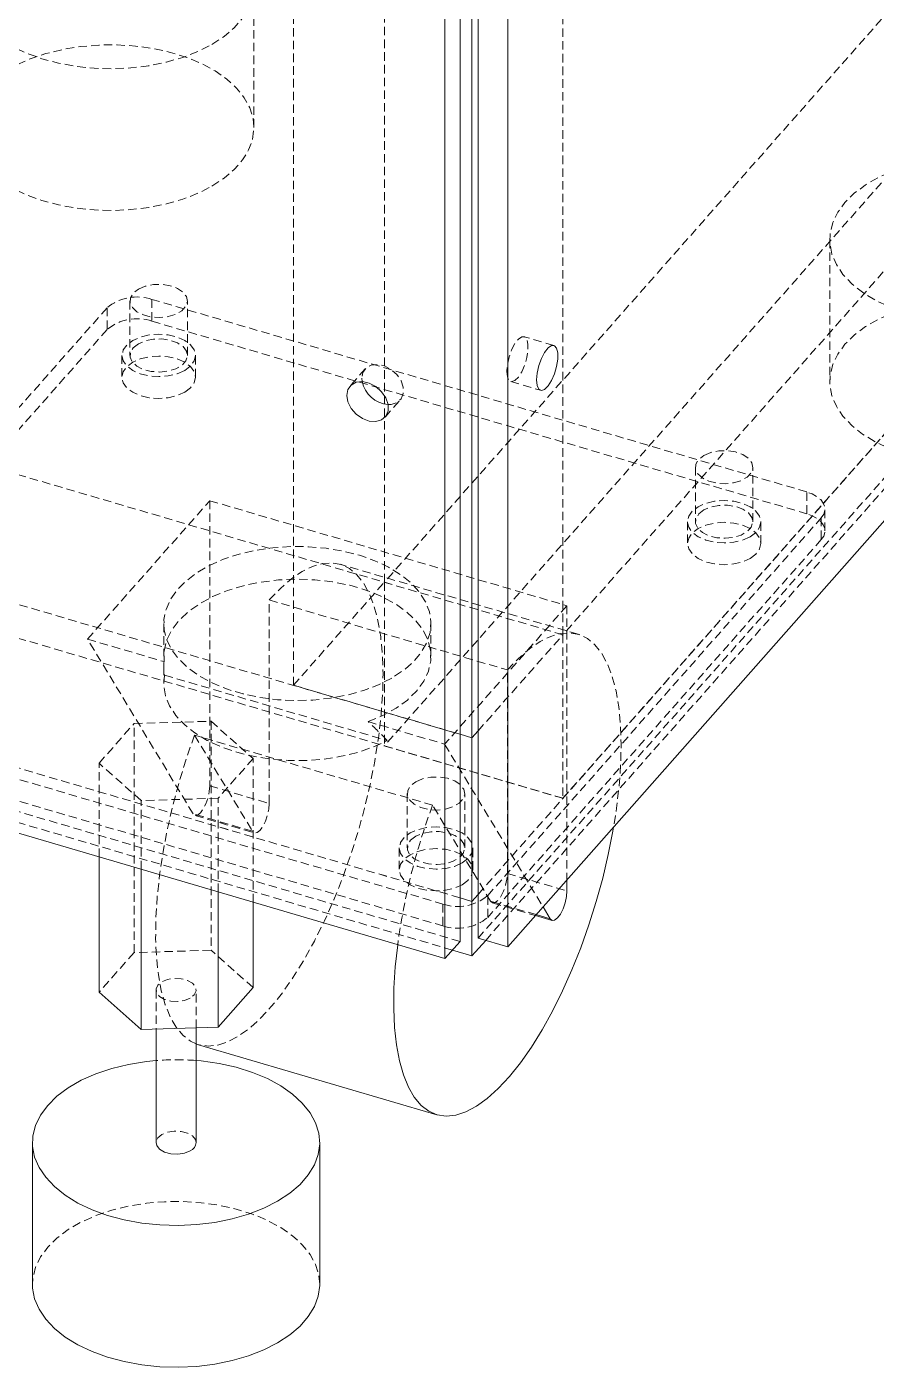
# Model space of a CAD drawing. Header units: millimetres. Extents: x 1529 to 6255, y 1713 to 5797.
# Drawn here: x 5752.8 to 5880, y 3759.8 to 3960.5 of the extents above; entities that cross this region are included whole.
import ezdxf

# ---------------------------------------------------------------- set-up
doc = ezdxf.new("R2010")
doc.units = ezdxf.units.MM
doc.linetypes.add('HIDDEN', pattern=[1.905, 1.27, -0.635])

msp = doc.modelspace()

# ---------------------------------------------------------------- linework, layer by layer
at = {"color": 7, "linetype": 'Continuous', "lineweight": 15}
for p, q in [((5820.384, 3824.05), (5820.384, 4392.362)), ((5817.694, 4391.858), (5817.694, 3823.545)), ((5824.839, 3822.739), (5824.839, 4391.052)), ((5815.424, 4389.286), (5815.424, 3820.973)), ((5819.476, 4360.305), (5819.476, 3854.05)), ((6046.502, 4073.881), (5824.839, 3822.739)), ((5573.961, 3891.998), (5815.424, 3820.973)), ((5819.476, 3854.05), (5817.694, 3854.574)), ((5819.476, 3854.05), (5820.384, 3855.078)), ((5819.476, 3854.05), (5819.476, 3829.553)), ((5763.649, 3815.945), (5763.649, 3836.202)), ((5769.938, 3810.354), (5769.938, 3834.353)), ((5833.69, 3832.767), (5833.69, 3831.116)), ((5781.47, 3810.703), (5781.47, 3830.961)), ((5819.476, 3829.553), (5820.384, 3830.582)), ((5819.476, 3829.553), (5820.384, 3830.582)), ((5786.712, 3816.643), (5786.712, 3829.419)), ((5819.476, 3829.553), (5817.694, 3830.078)), ((5819.476, 3829.553), (5817.694, 3830.077)), ((5819.476, 3821.388), (5819.476, 3829.553)), ((5830.115, 3828.717), (5831.184, 3826.948)), ((5828.98, 3827.431), (5831.482, 3826.695)), ((5815.424, 3820.973), (5817.694, 3823.545)), ((5819.476, 3821.388), (5816.55, 3822.249)), ((5821.528, 3823.713), (5819.476, 3821.388)), ((5824.839, 3822.739), (5820.384, 3824.05)), ((5781.47, 3810.703), (5786.712, 3816.643)), ((5763.649, 3815.945), (5769.938, 3810.354)), ((5769.938, 3810.354), (5781.47, 3810.703)), ((5772.181, 3810.422), (5772.181, 3793.431)), ((5778.181, 3793.431), (5778.181, 3810.604)), ((5778.558, 3808.092), (5778.181, 3808.219)), ((5778.558, 3808.092), (5814.198, 3797.609)), ((5753.681, 3793.431), (5753.681, 3772.2)), ((5796.681, 3772.2), (5796.681, 3793.431))]:
    msp.add_line(p, q, dxfattribs=at)
at = {"color": 7, "linetype": 'HIDDEN', "lineweight": 0}
for p, q in [((5806.366, 3877.343), (5806.366, 4383.598)), ((5833.096, 3869.481), (5833.096, 4375.736)), ((5792.746, 3861.912), (5792.746, 4368.167)), ((5820.384, 3830.582), (6042.954, 4082.752)), ((5820.384, 3824.05), (6042.047, 4075.191)), ((6042.954, 4074.587), (5821.528, 3823.713)), ((5942.563, 4031.653), (5806.366, 3877.343)), ((5969.293, 4023.791), (5833.096, 3869.481)), ((5942.563, 4007.157), (5806.366, 3852.847)), ((5833.096, 3844.984), (5969.293, 3999.295)), ((5786.839, 3945.43), (5786.839, 3966.66)), ((5833.096, 3869.481), (5588.069, 3941.554)), ((5873.035, 3928.658), (5873.035, 3907.428)), ((5574.449, 3926.123), (5817.694, 3854.574)), ((5764.849, 3918.444), (5714.91, 3861.864)), ((5764.849, 3918.444), (5764.849, 3915.178)), ((5768.282, 3919.476), (5768.282, 3911.311)), ((5869.585, 3890.877), (5771.574, 3919.706)), ((5771.574, 3919.706), (5771.574, 3916.44)), ((5776.882, 3911.311), (5776.882, 3919.476)), ((5833.096, 3844.984), (5588.069, 3917.057)), ((5771.574, 3916.44), (5869.585, 3887.611)), ((5764.849, 3915.178), (5714.91, 3858.598)), ((5831.729, 3912.805), (5827.274, 3914.115)), ((5767.082, 3911.311), (5767.082, 3908.044)), ((5778.082, 3908.044), (5778.082, 3911.311)), ((5803.487, 3909.289), (5801.217, 3906.717)), ((5802.993, 3907.891), (5803.037, 3907.399)), ((5825.298, 3907.4), (5829.753, 3906.089)), ((5806.465, 3902.085), (5808.735, 3904.657)), ((5817.694, 3830.077), (5574.449, 3901.626)), ((5817.694, 3830.078), (5574.449, 3901.626)), ((5817.694, 3823.545), (5576.231, 3894.57)), ((5852.928, 3894.578), (5852.928, 3886.413)), ((5861.528, 3886.413), (5861.528, 3894.578)), ((5816.55, 3822.249), (5574.449, 3893.461)), ((5869.585, 3887.611), (5869.585, 3890.877)), ((5761.929, 3868.823), (5780.23, 3889.557)), ((5780.23, 3889.557), (5833.69, 3873.832)), ((5780.23, 3889.557), (5780.23, 3846.841)), ((5821.831, 3830.414), (5871.77, 3886.994)), ((5851.728, 3886.413), (5851.728, 3883.147)), ((5862.728, 3883.147), (5862.728, 3886.413)), ((5871.77, 3886.994), (5871.77, 3883.728)), ((5872.315, 3885.039), (5872.315, 3888.305)), ((5871.77, 3883.728), (5821.831, 3827.148)), ((5835.362, 3869.561), (5799.722, 3880.044)), ((5792.746, 3861.912), (5806.366, 3877.343)), ((5833.096, 3869.481), (5806.366, 3877.343)), ((5806.366, 3877.343), (5806.366, 3852.847)), ((5789.14, 3874.688), (5824.78, 3864.205)), ((5789.14, 3844.22), (5789.14, 3874.688)), ((5833.69, 3873.832), (5815.389, 3853.098)), ((5833.69, 3873.832), (5833.69, 3832.767)), ((5773.34, 3871.163), (5773.34, 3866.264)), ((5813.34, 3866.264), (5813.34, 3871.163)), ((5761.929, 3868.823), (5773.39, 3865.452)), ((5777.723, 3842.673), (5761.929, 3868.823)), ((5820.384, 3855.078), (5833.096, 3869.481)), ((5833.096, 3869.481), (5833.096, 3844.984)), ((5773.34, 3864.705), (5773.34, 3862.181)), ((5773.459, 3863.438), (5806.787, 3853.635)), ((5824.78, 3833.737), (5824.78, 3864.205)), ((5817.694, 3854.574), (5792.746, 3861.912)), ((5717.095, 3857.982), (5815.106, 3829.153)), ((5768.892, 3856.179), (5780.423, 3856.528)), ((5780.423, 3856.528), (5786.712, 3850.937)), ((5780.423, 3856.528), (5780.423, 3822.233)), ((5803.929, 3856.469), (5815.389, 3853.098)), ((5717.095, 3854.716), (5815.106, 3825.886)), ((5763.649, 3850.24), (5768.892, 3856.179)), ((5768.892, 3821.884), (5768.892, 3856.179)), ((5813.582, 3843.96), (5777.941, 3854.443)), ((5777.941, 3854.443), (5786.633, 3840.053)), ((5806.366, 3852.847), (5833.096, 3844.984)), ((5815.389, 3853.098), (5830.115, 3828.717)), ((5763.649, 3836.202), (5763.649, 3850.24)), ((5769.938, 3844.649), (5763.649, 3850.24)), ((5786.712, 3850.937), (5781.47, 3844.998)), ((5786.712, 3829.419), (5786.712, 3850.937)), ((5780.23, 3846.841), (5789.14, 3844.22)), ((5781.47, 3844.998), (5769.938, 3844.649)), ((5769.938, 3834.353), (5769.938, 3844.649)), ((5781.47, 3830.961), (5781.47, 3844.998)), ((5809.799, 3845.713), (5809.799, 3837.548)), ((5818.399, 3837.548), (5818.399, 3845.713)), ((5820.384, 3830.582), (5833.096, 3844.984)), ((5786.633, 3840.053), (5777.723, 3842.673)), ((5778.021, 3842.42), (5786.931, 3839.799)), ((5822.274, 3829.569), (5813.582, 3843.96)), ((5808.599, 3837.548), (5808.599, 3834.282)), ((5819.599, 3834.282), (5819.599, 3837.548)), ((5824.78, 3833.737), (5833.69, 3831.116)), ((5821.831, 3827.148), (5821.831, 3830.414)), ((5815.106, 3829.153), (5815.106, 3825.886)), ((5829.096, 3827.562), (5822.274, 3829.569)), ((5822.572, 3829.316), (5828.98, 3827.431)), ((5780.423, 3822.233), (5768.892, 3821.884)), ((5786.712, 3816.643), (5780.423, 3822.233)), ((5768.892, 3821.884), (5763.649, 3815.945)), ((5772.181, 3816.294), (5772.181, 3810.422)), ((5778.181, 3810.604), (5778.181, 3816.294))]:
    msp.add_line(p, q, dxfattribs=at)
at = {"color": 8, "linetype": 'Continuous', "lineweight": 15}
msp.add_line((5831.184, 3826.948), (5829.096, 3827.562), dxfattribs=at)
at = {"color": 7, "linetype": 'HIDDEN', "lineweight": 0, "flags": 128}
for points in [[(5780.542, 3957.883), (5782.361, 3959.078), (5783.901, 3960.397), (5785.136, 3961.818), (5786.046, 3963.319), (5786.615, 3964.875), (5786.836, 3966.461), (5786.704, 3968.049), (5786.22, 3969.615), (5785.394, 3971.132), (5784.239, 3972.576), (5782.773, 3973.923), (5781.021, 3975.15), (5779.012, 3976.238), (5776.777, 3977.169), (5774.356, 3977.927), (5771.786, 3978.5), (5769.11, 3978.879), (5766.372, 3979.057), (5763.618, 3979.032), (5760.891, 3978.803), (5758.238, 3978.375), (5755.701, 3977.754), (5753.322, 3976.952), (5751.141, 3975.98), (5749.193, 3974.856), (5747.51, 3973.597), (5746.12, 3972.223), (5745.045, 3970.759), (5744.304, 3969.227), (5743.908, 3967.653), (5743.864, 3966.063), (5744.172, 3964.483), (5744.828, 3962.938), (5745.821, 3961.454), (5747.134, 3960.056), (5748.746, 3958.767), (5750.631, 3957.607), (5752.757, 3956.595), (5755.09, 3955.749), (5757.591, 3955.082), (5760.219, 3954.605), (5762.932, 3954.326), (5765.683, 3954.25), (5768.43, 3954.377), (5771.125, 3954.706), (5773.725, 3955.231), (5776.188, 3955.944), (5778.473, 3956.833), (5780.542, 3957.883)], [(5780.542, 3936.653), (5782.361, 3937.848), (5783.901, 3939.166), (5785.136, 3940.588), (5786.046, 3942.089), (5786.615, 3943.645), (5786.836, 3945.231), (5786.704, 3946.819), (5786.22, 3948.385), (5785.394, 3949.902), (5784.239, 3951.346), (5782.773, 3952.693), (5781.021, 3953.92), (5779.012, 3955.008), (5776.777, 3955.939), (5774.356, 3956.697), (5771.786, 3957.27), (5769.11, 3957.649), (5766.372, 3957.827), (5763.618, 3957.801), (5760.891, 3957.573), (5758.238, 3957.145), (5755.701, 3956.524), (5753.322, 3955.722), (5751.141, 3954.75), (5749.193, 3953.626), (5747.51, 3952.367), (5746.12, 3950.993), (5745.045, 3949.529), (5744.304, 3947.997), (5743.908, 3946.423), (5743.864, 3944.833), (5744.172, 3943.253), (5744.828, 3941.708), (5745.821, 3940.224), (5747.134, 3938.826), (5748.746, 3937.537), (5750.631, 3936.376), (5752.757, 3935.365), (5755.09, 3934.519), (5757.591, 3933.852), (5760.219, 3933.375), (5762.932, 3933.096), (5765.683, 3933.02), (5768.43, 3933.147), (5771.125, 3933.476), (5773.725, 3934.001), (5776.188, 3934.714), (5778.473, 3935.603), (5780.542, 3936.653)], [(5915.054, 3924.952), (5915.242, 3925.317), (5915.811, 3926.873), (5916.032, 3928.459), (5915.9, 3930.047), (5915.416, 3931.613), (5914.59, 3933.13), (5913.435, 3934.574), (5911.969, 3935.921), (5910.217, 3937.148), (5908.207, 3938.236), (5905.973, 3939.167), (5903.552, 3939.925), (5900.982, 3940.498), (5898.306, 3940.877), (5895.568, 3941.055), (5892.814, 3941.029), (5890.087, 3940.801), (5887.434, 3940.373), (5884.897, 3939.752), (5882.518, 3938.95), (5880.337, 3937.978), (5878.389, 3936.854), (5876.706, 3935.595), (5875.316, 3934.221), (5874.241, 3932.757), (5873.5, 3931.225), (5873.104, 3929.651), (5873.06, 3928.061), (5873.368, 3926.481), (5874.024, 3924.936), (5875.017, 3923.452), (5876.33, 3922.054), (5877.942, 3920.765), (5879.827, 3919.604), (5881.953, 3918.593), (5884.286, 3917.747), (5886.787, 3917.08), (5889.415, 3916.603), (5892.127, 3916.324), (5894.879, 3916.248), (5897.626, 3916.375), (5900.321, 3916.704), (5902.921, 3917.229), (5905.384, 3917.942), (5907.669, 3918.831), (5909.738, 3919.881), (5909.738, 3919.881)], [(5769.541, 3921.231), (5770.573, 3921.671), (5771.783, 3921.915), (5773.063, 3921.943), (5774.302, 3921.751), (5775.387, 3921.358), (5776.223, 3920.797), (5776.735, 3920.118), (5776.879, 3919.383), (5776.641, 3918.656), (5776.042, 3918.002), (5775.135, 3917.479), (5774.002, 3917.133), (5772.743, 3916.995), (5771.469, 3917.078), (5770.294, 3917.374), (5769.323, 3917.857), (5768.641, 3918.483), (5768.309, 3919.198), (5768.357, 3919.938), (5768.78, 3920.636), (5769.541, 3921.231)], [(5916.035, 3907.428), (5915.9, 3908.817), (5915.416, 3910.383), (5914.59, 3911.9), (5913.435, 3913.344), (5911.969, 3914.691), (5910.217, 3915.918), (5908.207, 3917.006), (5905.973, 3917.937), (5903.552, 3918.695), (5900.982, 3919.268), (5898.306, 3919.647), (5895.568, 3919.825), (5892.814, 3919.799), (5890.087, 3919.571), (5887.434, 3919.143), (5884.897, 3918.522), (5882.518, 3917.72), (5880.337, 3916.748), (5878.389, 3915.624), (5876.706, 3914.364), (5875.316, 3912.991), (5874.241, 3911.527), (5873.5, 3909.995), (5873.104, 3908.421), (5873.06, 3906.831), (5873.368, 3905.251), (5874.024, 3903.706), (5875.017, 3902.222), (5876.33, 3900.824), (5877.942, 3899.534), (5879.827, 3898.374), (5881.953, 3897.363), (5884.286, 3896.517), (5886.787, 3895.85), (5889.001, 3895.434)], [(5776.471, 3909.065), (5775.332, 3908.561), (5774.006, 3908.244), (5772.582, 3908.136), (5771.158, 3908.244), (5769.832, 3908.561), (5768.693, 3909.065), (5767.819, 3909.723), (5767.269, 3910.489), (5767.082, 3911.311), (5767.269, 3912.132), (5767.819, 3912.898), (5768.693, 3913.556), (5769.832, 3914.06), (5771.159, 3914.378), (5772.582, 3914.486), (5774.006, 3914.378), (5775.332, 3914.06), (5776.471, 3913.556), (5777.345, 3912.898), (5777.895, 3912.132), (5778.082, 3911.311), (5777.895, 3910.489), (5777.345, 3909.723), (5776.471, 3909.065)], [(5769.541, 3913.066), (5768.78, 3912.471), (5768.357, 3911.772), (5768.309, 3911.033), (5768.641, 3910.318), (5769.323, 3909.691), (5770.294, 3909.209), (5771.469, 3908.913), (5772.743, 3908.83), (5774.002, 3908.968), (5775.135, 3909.313), (5776.042, 3909.837), (5776.641, 3910.491), (5776.879, 3911.218), (5776.735, 3911.953), (5776.223, 3912.631), (5775.387, 3913.192), (5774.302, 3913.586), (5773.063, 3913.777), (5771.783, 3913.75), (5770.573, 3913.505), (5769.541, 3913.066)], [(5824.697, 3908.957), (5824.783, 3908.127), (5825.032, 3907.582), (5825.417, 3907.38), (5825.896, 3907.545), (5826.417, 3908.058), (5826.924, 3908.864), (5827.362, 3909.874), (5827.684, 3910.981), (5827.853, 3912.063), (5827.853, 3913.004), (5827.684, 3913.701), (5827.362, 3914.08), (5826.924, 3914.098), (5826.417, 3913.754), (5825.896, 3913.086), (5825.417, 3912.165), (5825.032, 3911.092), (5824.783, 3909.983), (5824.697, 3908.957)], [(5776.471, 3905.799), (5777.345, 3906.457), (5777.895, 3907.223), (5778.082, 3908.044), (5777.895, 3908.866), (5777.345, 3909.632), (5776.471, 3910.29), (5775.332, 3910.794), (5774.006, 3911.111), (5772.582, 3911.22), (5771.159, 3911.111), (5769.832, 3910.794), (5768.693, 3910.29), (5767.819, 3909.632), (5767.269, 3908.866), (5767.082, 3908.044), (5767.269, 3907.223), (5767.819, 3906.457), (5768.693, 3905.799), (5769.832, 3905.295), (5771.158, 3904.978), (5772.582, 3904.869), (5774.006, 3904.978), (5775.332, 3905.295), (5776.471, 3905.799)], [(5806.916, 3903.975), (5807.364, 3903.988), (5808.223, 3904.249), (5808.854, 3904.806), (5809.187, 3905.598), (5809.187, 3906.539), (5808.854, 3907.527), (5808.223, 3908.455), (5807.364, 3909.222), (5806.369, 3909.746), (5805.346, 3909.969), (5804.405, 3909.867), (5803.65, 3909.452), (5803.162, 3908.769), (5802.993, 3907.891), (5802.993, 3907.891)], [(5854.187, 3896.333), (5855.218, 3896.773), (5856.428, 3897.017), (5857.709, 3897.045), (5858.947, 3896.853), (5860.032, 3896.46), (5860.869, 3895.899), (5861.381, 3895.221), (5861.525, 3894.485), (5861.286, 3893.758), (5860.687, 3893.104), (5859.781, 3892.581), (5858.648, 3892.235), (5857.388, 3892.098), (5856.115, 3892.18), (5854.94, 3892.476), (5853.968, 3892.959), (5853.286, 3893.585), (5852.955, 3894.3), (5853.003, 3895.04), (5853.426, 3895.738), (5854.187, 3896.333)], [(5871.77, 3886.994), (5872.127, 3887.521), (5872.3, 3888.078), (5872.28, 3888.644), (5872.07, 3889.197), (5871.678, 3889.715), (5871.117, 3890.179), (5870.411, 3890.572), (5869.585, 3890.877)], [(5861.117, 3884.168), (5859.978, 3883.663), (5858.651, 3883.346), (5857.228, 3883.238), (5855.804, 3883.346), (5854.478, 3883.663), (5853.339, 3884.168), (5852.464, 3884.825), (5851.915, 3885.591), (5851.728, 3886.413), (5851.915, 3887.234), (5852.464, 3888), (5853.339, 3888.658), (5854.478, 3889.162), (5855.804, 3889.48), (5857.228, 3889.588), (5858.651, 3889.48), (5859.978, 3889.162), (5861.117, 3888.658), (5861.991, 3888), (5862.54, 3887.234), (5862.728, 3886.413), (5862.54, 3885.591), (5861.991, 3884.825), (5861.117, 3884.168)], [(5854.187, 3888.168), (5853.426, 3887.573), (5853.003, 3886.874), (5852.955, 3886.135), (5853.286, 3885.42), (5853.968, 3884.794), (5854.94, 3884.311), (5856.115, 3884.015), (5857.388, 3883.932), (5858.648, 3884.07), (5859.781, 3884.415), (5860.687, 3884.939), (5861.286, 3885.593), (5861.525, 3886.32), (5861.381, 3887.055), (5860.869, 3887.733), (5860.032, 3888.294), (5858.947, 3888.688), (5857.709, 3888.879), (5856.428, 3888.852), (5855.218, 3888.607), (5854.187, 3888.168)], [(5861.117, 3880.901), (5861.991, 3881.559), (5862.54, 3882.325), (5862.728, 3883.147), (5862.54, 3883.968), (5861.991, 3884.734), (5861.117, 3885.392), (5859.978, 3885.896), (5858.651, 3886.213), (5857.228, 3886.322), (5855.804, 3886.213), (5854.478, 3885.896), (5853.339, 3885.392), (5852.464, 3884.734), (5851.915, 3883.968), (5851.728, 3883.147), (5851.915, 3882.325), (5852.464, 3881.559), (5853.339, 3880.901), (5854.478, 3880.397), (5855.804, 3880.08), (5857.228, 3879.971), (5858.651, 3880.08), (5859.978, 3880.397), (5861.117, 3880.901)], [(5871.77, 3883.728), (5872.127, 3884.255), (5872.3, 3884.812), (5872.28, 3885.378), (5872.07, 3885.931), (5871.678, 3886.449), (5871.117, 3886.913), (5870.411, 3887.305), (5869.585, 3887.611)], [(5807.482, 3862.999), (5805.471, 3861.984), (5803.244, 3861.132), (5800.839, 3860.46), (5798.301, 3859.978), (5795.674, 3859.696), (5793.006, 3859.619), (5790.344, 3859.748), (5787.735, 3860.08), (5785.226, 3860.61), (5782.862, 3861.329), (5780.685, 3862.223), (5778.733, 3863.276), (5777.043, 3864.471), (5775.643, 3865.784), (5774.559, 3867.194), (5773.81, 3868.675), (5773.41, 3870.2), (5773.365, 3871.742), (5773.677, 3873.273), (5774.34, 3874.768), (5775.342, 3876.197), (5776.665, 3877.537), (5778.285, 3878.764), (5780.174, 3879.854), (5782.298, 3880.79), (5784.62, 3881.553), (5787.096, 3882.132), (5789.685, 3882.514), (5792.338, 3882.694), (5795.009, 3882.669), (5797.651, 3882.437), (5800.216, 3882.005), (5802.657, 3881.379), (5804.933, 3880.571), (5807.002, 3879.595), (5808.827, 3878.469), (5810.376, 3877.212), (5811.62, 3875.847), (5812.539, 3874.399), (5813.115, 3872.893), (5813.337, 3871.356), (5813.204, 3869.816), (5812.715, 3868.299), (5811.881, 3866.834), (5810.716, 3865.446), (5809.241, 3864.16), (5807.482, 3862.999)], [(5789.14, 3874.688), (5790.799, 3876.423), (5792.443, 3877.849), (5794.056, 3878.954), (5795.621, 3879.726), (5797.125, 3880.158), (5798.553, 3880.247), (5799.891, 3879.991), (5801.126, 3879.393), (5802.248, 3878.459), (5803.244, 3877.197), (5804.107, 3875.619), (5804.826, 3873.741), (5805.396, 3871.58), (5805.812, 3869.157), (5806.069, 3866.495), (5806.164, 3863.62), (5806.097, 3860.558), (5805.869, 3857.339), (5805.481, 3853.994), (5804.938, 3850.554), (5804.244, 3847.052), (5803.406, 3843.523), (5802.433, 3839.998), (5801.332, 3836.512), (5800.116, 3833.098), (5798.795, 3829.788), (5797.382, 3826.615), (5795.891, 3823.607), (5794.335, 3820.795), (5792.73, 3818.204), (5791.091, 3815.86), (5789.433, 3813.784), (5787.772, 3811.997), (5786.124, 3810.515), (5784.505, 3809.353), (5782.931, 3808.522), (5781.415, 3808.029), (5779.973, 3807.88), (5778.618, 3808.075), (5778.558, 3808.092)], [(5803.929, 3856.469), (5806.136, 3857.39), (5808.105, 3858.476), (5809.801, 3859.706), (5811.192, 3861.058), (5812.252, 3862.507), (5812.961, 3864.025), (5813.306, 3865.584), (5813.28, 3867.157), (5812.885, 3868.712), (5812.128, 3870.223), (5811.022, 3871.66), (5809.588, 3872.996), (5807.853, 3874.208), (5805.849, 3875.273), (5803.612, 3876.17), (5801.186, 3876.884), (5798.613, 3877.401), (5795.943, 3877.711), (5793.225, 3877.809), (5790.509, 3877.693), (5787.845, 3877.365), (5785.283, 3876.831), (5782.871, 3876.101), (5780.653, 3875.189), (5778.67, 3874.111), (5776.959, 3872.888), (5775.552, 3871.541), (5774.475, 3870.097), (5773.748, 3868.582), (5773.384, 3867.024), (5773.39, 3865.452)], [(5824.78, 3864.205), (5826.44, 3865.94), (5828.084, 3867.366), (5829.696, 3868.47), (5831.261, 3869.243), (5832.765, 3869.675), (5834.193, 3869.764), (5835.531, 3869.508), (5836.766, 3868.91), (5837.888, 3867.975), (5838.885, 3866.713), (5839.747, 3865.136), (5840.466, 3863.257), (5841.037, 3861.097), (5841.452, 3858.674), (5841.709, 3856.012), (5841.804, 3853.136), (5841.737, 3850.075), (5841.509, 3846.856), (5841.121, 3843.511), (5840.687, 3840.695)], [(5773.459, 3863.438), (5773.347, 3861.89), (5773.594, 3860.347), (5774.197, 3858.838), (5775.145, 3857.388), (5776.421, 3856.025), (5778.001, 3854.773), (5779.857, 3853.654), (5781.956, 3852.688), (5784.26, 3851.894), (5786.728, 3851.285), (5789.315, 3850.872), (5791.974, 3850.662), (5794.658, 3850.66), (5797.318, 3850.866), (5799.906, 3851.275), (5802.377, 3851.881), (5804.684, 3852.672), (5806.787, 3853.635)], [(5778.181, 3808.219), (5777.363, 3808.613), (5776.221, 3809.489), (5775.202, 3810.694), (5774.315, 3812.217), (5773.57, 3814.043), (5772.973, 3816.156), (5772.53, 3818.534), (5772.245, 3821.156), (5772.121, 3823.995), (5772.159, 3827.026), (5772.359, 3830.22), (5772.719, 3833.545), (5773.235, 3836.97), (5773.903, 3840.463), (5774.716, 3843.991), (5775.666, 3847.519), (5776.745, 3851.014), (5777.941, 3854.443)], [(5811.058, 3847.469), (5812.089, 3847.908), (5813.299, 3848.152), (5814.58, 3848.18), (5815.818, 3847.988), (5816.903, 3847.595), (5817.739, 3847.034), (5818.252, 3846.356), (5818.396, 3845.62), (5818.157, 3844.893), (5817.558, 3844.239), (5816.652, 3843.716), (5815.519, 3843.37), (5814.259, 3843.233), (5812.986, 3843.315), (5811.811, 3843.611), (5810.839, 3844.094), (5810.157, 3844.721), (5809.826, 3845.435), (5809.873, 3846.175), (5810.297, 3846.873), (5811.058, 3847.469)], [(5780.23, 3846.841), (5780.16, 3845.989), (5779.958, 3845.066), (5779.645, 3844.167), (5779.253, 3843.384), (5778.821, 3842.796), (5778.393, 3842.464), (5778.015, 3842.422), (5777.723, 3842.673)], [(5789.14, 3844.22), (5789.07, 3843.368), (5788.869, 3842.446), (5788.555, 3841.547), (5788.163, 3840.763), (5787.731, 3840.175), (5787.303, 3839.843), (5786.925, 3839.801), (5786.633, 3840.053)], [(5817.988, 3835.303), (5816.849, 3834.798), (5815.522, 3834.481), (5814.099, 3834.373), (5812.675, 3834.481), (5811.349, 3834.798), (5810.209, 3835.303), (5809.335, 3835.96), (5808.786, 3836.726), (5808.599, 3837.548), (5808.786, 3838.37), (5809.335, 3839.135), (5810.209, 3839.793), (5811.349, 3840.298), (5812.675, 3840.615), (5814.099, 3840.723), (5815.522, 3840.615), (5816.849, 3840.298), (5817.988, 3839.793), (5818.862, 3839.135), (5819.411, 3838.37), (5819.599, 3837.548), (5819.411, 3836.726), (5818.862, 3835.96), (5817.988, 3835.303)], [(5811.058, 3839.303), (5810.297, 3838.708), (5809.873, 3838.009), (5809.826, 3837.27), (5810.157, 3836.555), (5810.839, 3835.929), (5811.811, 3835.446), (5812.986, 3835.15), (5814.259, 3835.067), (5815.519, 3835.205), (5816.652, 3835.551), (5817.558, 3836.074), (5818.157, 3836.728), (5818.396, 3837.455), (5818.252, 3838.19), (5817.739, 3838.869), (5816.903, 3839.429), (5815.818, 3839.823), (5814.58, 3840.015), (5813.299, 3839.987), (5812.089, 3839.743), (5811.058, 3839.303)], [(5817.988, 3832.037), (5818.862, 3832.694), (5819.411, 3833.46), (5819.599, 3834.282), (5819.411, 3835.103), (5818.862, 3835.869), (5817.988, 3836.527), (5816.849, 3837.031), (5815.522, 3837.349), (5814.099, 3837.457), (5812.675, 3837.349), (5811.349, 3837.031), (5810.209, 3836.527), (5809.335, 3835.869), (5808.786, 3835.103), (5808.599, 3834.282), (5808.786, 3833.46), (5809.335, 3832.694), (5810.209, 3832.037), (5811.349, 3831.532), (5812.675, 3831.215), (5814.099, 3831.107), (5815.522, 3831.215), (5816.849, 3831.532), (5817.988, 3832.037)], [(5822.274, 3829.569), (5822.565, 3829.318), (5822.944, 3829.36), (5823.371, 3829.692), (5823.803, 3830.28), (5824.196, 3831.063), (5824.509, 3831.962), (5824.71, 3832.885), (5824.78, 3833.737)], [(5777.302, 3815.069), (5776.448, 3814.724), (5775.442, 3814.568), (5774.404, 3814.621), (5773.46, 3814.875), (5772.723, 3815.3), (5772.283, 3815.845), (5772.192, 3816.445), (5772.462, 3817.026), (5773.059, 3817.518), (5773.913, 3817.863), (5774.919, 3818.019), (5775.957, 3817.967), (5776.901, 3817.712), (5777.638, 3817.287), (5778.078, 3816.742), (5778.169, 3816.143), (5777.9, 3815.562), (5777.302, 3815.069)], [(5778.181, 3793.431), (5778.078, 3793.879), (5777.638, 3794.424), (5776.901, 3794.849), (5775.957, 3795.103), (5774.919, 3795.156), (5773.913, 3795), (5773.059, 3794.655), (5772.462, 3794.162), (5772.192, 3793.581), (5772.181, 3793.431)], [(5796.681, 3772.2), (5796.545, 3773.59), (5796.062, 3775.156), (5795.236, 3776.673), (5794.081, 3778.117), (5792.615, 3779.464), (5790.863, 3780.691), (5788.853, 3781.779), (5786.619, 3782.71), (5784.197, 3783.468), (5781.628, 3784.041), (5778.952, 3784.42), (5776.214, 3784.598), (5773.459, 3784.572), (5770.733, 3784.344), (5768.08, 3783.916), (5765.543, 3783.295), (5763.164, 3782.493), (5760.983, 3781.521), (5759.035, 3780.397), (5757.352, 3779.137), (5755.962, 3777.764), (5754.887, 3776.3), (5754.146, 3774.768), (5753.75, 3773.194), (5753.681, 3772.2)]]:
    msp.add_lwpolyline(points, dxfattribs=at)
at = {"color": 7, "linetype": 'Continuous', "lineweight": 15, "flags": 128}
for points in [[(5829.152, 3907.647), (5829.238, 3906.816), (5829.487, 3906.271), (5829.872, 3906.07), (5830.351, 3906.235), (5830.872, 3906.748), (5831.379, 3907.553), (5831.817, 3908.564), (5832.139, 3909.67), (5832.308, 3910.753), (5832.308, 3911.693), (5832.139, 3912.391), (5831.817, 3912.769), (5831.379, 3912.788), (5830.872, 3912.444), (5830.351, 3911.776), (5829.872, 3910.855), (5829.487, 3909.782), (5829.238, 3908.672), (5829.152, 3907.647)], [(5800.723, 3905.319), (5800.892, 3906.197), (5801.38, 3906.881), (5802.135, 3907.296), (5803.076, 3907.397), (5804.099, 3907.174), (5805.094, 3906.65), (5805.953, 3905.883), (5806.584, 3904.955), (5806.917, 3903.967), (5806.917, 3903.026), (5806.584, 3902.234), (5805.953, 3901.678), (5805.094, 3901.416), (5804.099, 3901.478), (5803.076, 3901.856), (5802.135, 3902.511), (5801.38, 3903.37), (5800.892, 3904.341), (5800.723, 3905.319)], [(5840.687, 3840.695), (5840.578, 3840.071), (5839.884, 3836.569), (5839.047, 3833.039), (5838.073, 3829.514), (5836.973, 3826.028), (5835.756, 3822.614), (5834.435, 3819.305), (5833.023, 3816.131), (5831.531, 3813.124), (5829.976, 3810.312), (5828.37, 3807.721), (5826.731, 3805.377), (5825.073, 3803.301), (5823.412, 3801.514), (5821.765, 3800.032), (5820.146, 3798.87), (5818.571, 3798.039), (5817.055, 3797.546), (5815.613, 3797.396), (5814.258, 3797.592), (5813.004, 3798.13), (5811.861, 3799.005), (5810.842, 3800.21), (5809.955, 3801.734), (5809.21, 3803.56), (5808.613, 3805.672), (5808.17, 3808.051), (5807.885, 3810.672), (5807.761, 3813.512), (5807.799, 3816.543), (5807.999, 3819.736), (5808.358, 3823.052)], [(5833.69, 3831.116), (5833.621, 3830.264), (5833.419, 3829.341), (5833.106, 3828.442), (5832.713, 3827.659), (5832.281, 3827.071), (5831.854, 3826.739), (5831.475, 3826.697), (5831.184, 3826.948)], [(5772.181, 3805.721), (5770.733, 3805.574), (5768.08, 3805.146), (5765.543, 3804.525), (5763.164, 3803.723), (5760.983, 3802.751), (5759.035, 3801.627), (5757.352, 3800.367), (5755.962, 3798.994), (5754.887, 3797.53), (5754.146, 3795.998), (5753.75, 3794.424), (5753.705, 3792.834), (5754.014, 3791.253), (5754.67, 3789.709), (5755.663, 3788.225), (5756.976, 3786.827), (5758.588, 3785.537), (5760.473, 3784.377), (5762.599, 3783.366), (5764.932, 3782.52), (5767.433, 3781.853), (5770.061, 3781.376), (5772.773, 3781.097), (5775.525, 3781.02), (5778.271, 3781.148), (5780.967, 3781.477), (5783.567, 3782.002), (5786.03, 3782.715), (5788.315, 3783.604), (5790.383, 3784.654), (5790.383, 3784.654)], [(5790.383, 3784.654), (5792.203, 3785.848), (5793.742, 3787.167), (5794.977, 3788.589), (5795.887, 3790.09), (5796.457, 3791.646), (5796.678, 3793.232), (5796.545, 3794.82), (5796.062, 3796.386), (5795.236, 3797.903), (5794.081, 3799.347), (5792.615, 3800.694), (5790.863, 3801.921), (5788.853, 3803.009), (5786.619, 3803.94), (5784.197, 3804.698), (5781.628, 3805.271), (5778.952, 3805.65), (5778.181, 3805.721)], [(5772.181, 3793.431), (5772.283, 3792.982), (5772.723, 3792.437), (5773.46, 3792.012), (5774.404, 3791.758), (5775.442, 3791.705), (5776.448, 3791.861), (5777.302, 3792.206)], [(5753.681, 3772.2), (5753.705, 3771.604), (5754.014, 3770.023), (5754.67, 3768.479), (5755.663, 3766.995), (5756.976, 3765.597), (5758.588, 3764.307), (5760.473, 3763.147), (5762.599, 3762.136), (5764.932, 3761.29), (5767.433, 3760.623), (5770.061, 3760.146), (5772.773, 3759.867), (5775.525, 3759.79), (5778.271, 3759.918), (5780.967, 3760.247), (5783.567, 3760.772), (5786.03, 3761.485), (5788.315, 3762.374), (5790.383, 3763.424)], [(5790.383, 3763.424), (5792.203, 3764.618), (5793.742, 3765.937), (5794.977, 3767.359), (5795.887, 3768.86), (5796.457, 3770.416), (5796.678, 3772.002), (5796.681, 3772.2)]]:
    msp.add_lwpolyline(points, dxfattribs=at)
at = {"color": 7, "linetype": 'HIDDEN', "lineweight": 0}
for centre, radius, start, end in [((5769.336, 3913.083), 6.991, 71.32325, 129.92417), ((5769.336, 3909.817), 6.991, 71.32325, 129.92417), ((5904.669, 3810.097), 97.179, 159.60641, 172.33883), ((5817.345, 3835.775), 6.991, 251.32281, 309.92458), ((5817.345, 3832.509), 6.991, 251.32281, 309.92458), ((5775.181, 3768.746), 37.096, 85.36155, 94.6388)]:
    msp.add_arc(centre, radius, start, end, dxfattribs=at)
at = {"color": 7, "linetype": 'Continuous', "lineweight": 15}
for centre, radius, start, end in [((5807.26, 3908.274), 4.313, 191.70932, 265.42632), ((5776.756, 3793.525), 1.428, 292.48319, 356.19737)]:
    msp.add_arc(centre, radius, start, end, dxfattribs=at)
at = {"color": 7, "linetype": 'HIDDEN', "lineweight": 0}
for start_param, end_param in [(3.3473858, 3.5268623), (1.1096024, 1.289079)]:
    msp.add_ellipse((5793.34, 3853.21), major_axis=(19.242, -14.063), ratio=0.3878221, start_param=start_param, end_param=end_param, dxfattribs=at)

doc.saveas('drawing.dxf')
